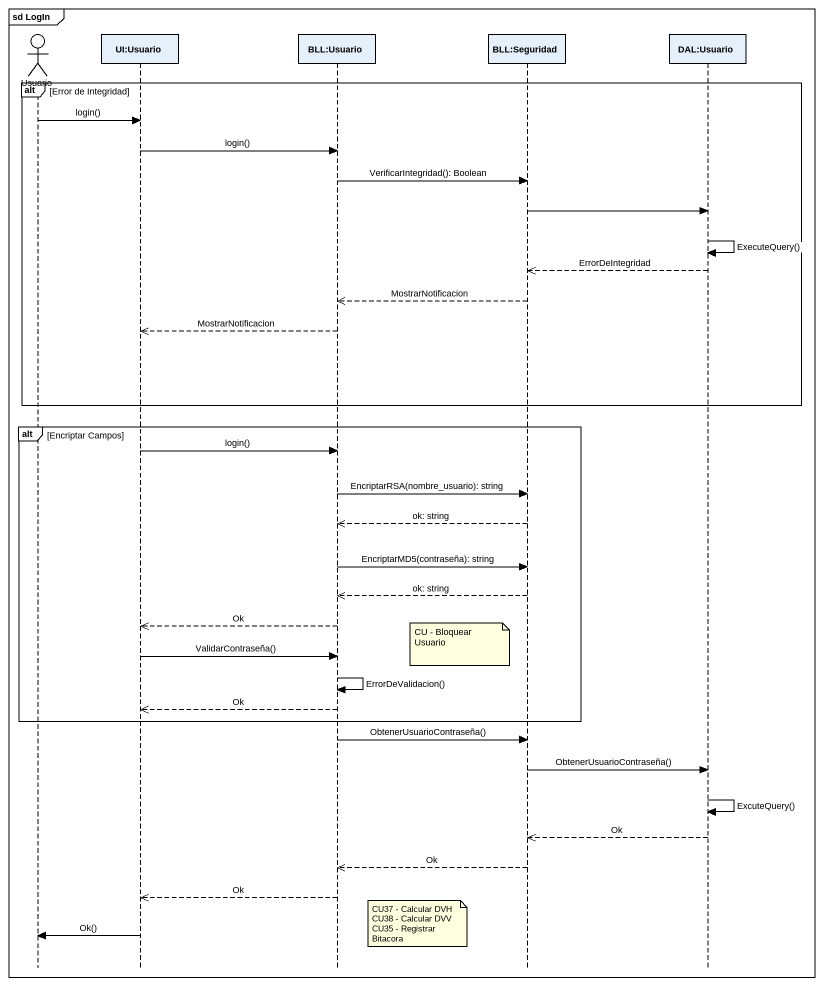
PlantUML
@startuml
mainframe sd LogIn
hide footbox
actor Usuario
participant "UI:Usuario" as UI_Usuario
participant "BLL:Usuario" as BLL_Usuario
participant "BLL:Seguridad" as BLL_Seguridad
participant "DAL:Usuario" as DAL_Usuario

alt Error de Integridad
  Usuario -> UI_Usuario : login()
  UI_Usuario -> BLL_Usuario : login()
  BLL_Usuario -> BLL_Seguridad : VerificarIntegridad(): Boolean
  BLL_Seguridad -> DAL_Usuario
  DAL_Usuario -> DAL_Usuario : ExecuteQuery()
  DAL_Usuario -->> BLL_Seguridad : ErrorDeIntegridad
  BLL_Seguridad -->> BLL_Usuario : MostrarNotificacion
  BLL_Usuario -->> UI_Usuario : MostrarNotificacion
end
alt Encriptar Campos
  UI_Usuario -> BLL_Usuario : login()
  BLL_Usuario -> BLL_Seguridad : EncriptarRSA(nombre_usuario): string
  BLL_Seguridad -->> BLL_Usuario : ok: string
  BLL_Usuario -> BLL_Seguridad : EncriptarMD5(contraseña): string
  BLL_Seguridad -->> BLL_Usuario : ok: string
  BLL_Usuario -->> UI_Usuario : Ok
  note left of BLL_Seguridad : CU - Bloquear Usuario
  UI_Usuario -> BLL_Usuario : ValidarContraseña()
  BLL_Usuario -> BLL_Usuario : ErrorDeValidacion()
  BLL_Usuario -->> UI_Usuario : Ok
end
BLL_Usuario -> BLL_Seguridad : ObtenerUsuarioContraseña()
BLL_Seguridad -> DAL_Usuario : ObtenerUsuarioContraseña()
DAL_Usuario -> DAL_Usuario : ExcuteQuery()
DAL_Usuario -->> BLL_Seguridad : Ok
BLL_Seguridad -->> BLL_Usuario : Ok
BLL_Usuario -->> UI_Usuario : Ok
note right of BLL_Usuario
  CU37 - Calcular DVH
  CU38 - Calcular DVV
  CU35 - Registrar Bitacora
end note
UI_Usuario -> Usuario : Ok()
@enduml
